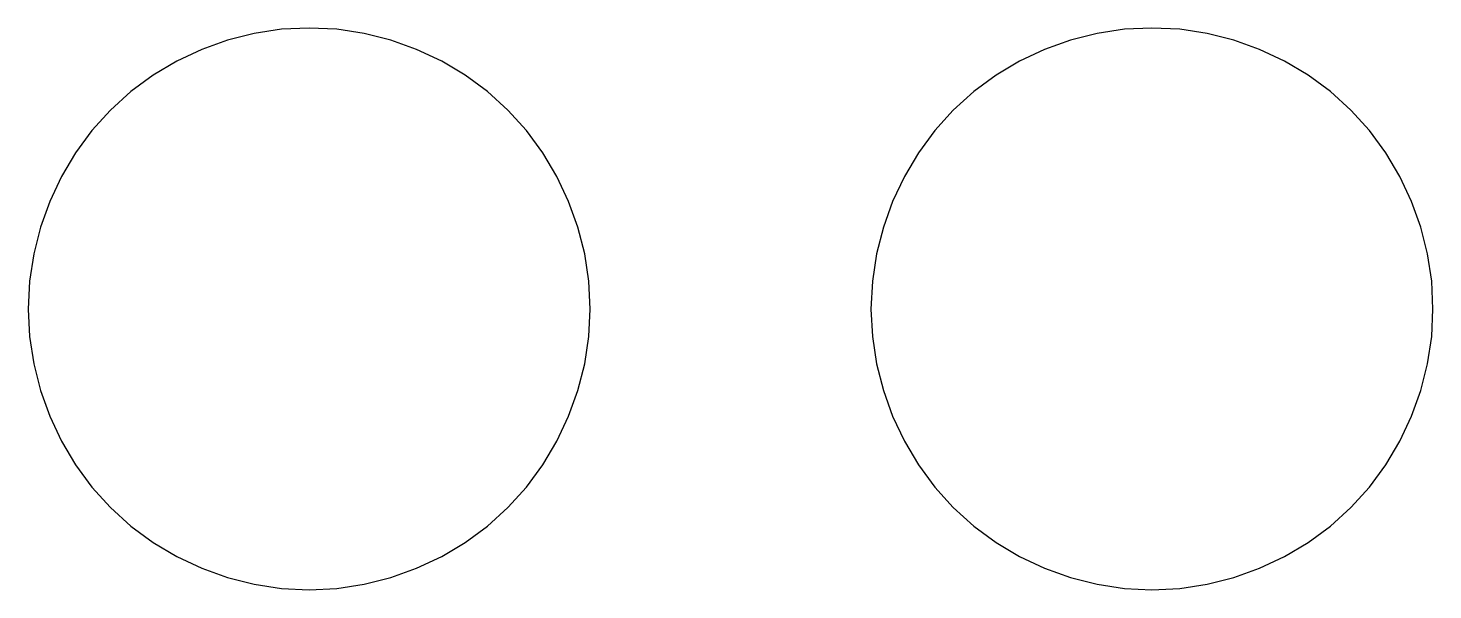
# Model space of a CAD drawing. Header units: metres. Extents: x -61 to 817, y 39 to 684.
# Drawn here: x 313.61 to 318.61, y 584.09 to 586.09 of the extents above; entities that cross this region are included whole.
import ezdxf

# ---------------------------------------------------------------- set-up
doc = ezdxf.new("R2010")
doc.units = ezdxf.units.M

msp = doc.modelspace()

# ---------------------------------------------------------------- linework, layer by layer
for p, q in [((314.412, 586.068), (314.317, 586.044)), ((314.509, 586.083), (314.412, 586.068)), ((314.607, 586.087), (314.509, 586.083)), ((314.706, 586.083), (314.607, 586.087)), ((314.803, 586.068), (314.706, 586.083)), ((314.898, 586.044), (314.803, 586.068)), ((317.412, 586.068), (317.317, 586.044)), ((317.509, 586.083), (317.412, 586.068)), ((317.607, 586.087), (317.509, 586.083)), ((317.706, 586.083), (317.607, 586.087)), ((317.803, 586.068), (317.706, 586.083)), ((317.898, 586.044), (317.803, 586.068)), ((314.225, 586.011), (314.136, 585.969)), ((314.317, 586.044), (314.225, 586.011)), ((314.99, 586.011), (314.898, 586.044)), ((315.079, 585.969), (314.99, 586.011)), ((317.225, 586.011), (317.136, 585.969)), ((317.317, 586.044), (317.225, 586.011)), ((317.99, 586.011), (317.898, 586.044)), ((318.079, 585.969), (317.99, 586.011)), ((314.136, 585.969), (314.052, 585.919)), ((315.163, 585.919), (315.079, 585.969)), ((317.136, 585.969), (317.052, 585.919)), ((318.163, 585.919), (318.079, 585.969)), ((314.052, 585.919), (313.973, 585.861)), ((315.242, 585.861), (315.163, 585.919)), ((317.052, 585.919), (316.973, 585.861)), ((318.242, 585.861), (318.163, 585.919)), ((313.973, 585.861), (313.9, 585.795)), ((315.315, 585.795), (315.242, 585.861)), ((316.973, 585.861), (316.9, 585.795)), ((318.315, 585.795), (318.242, 585.861)), ((313.9, 585.795), (313.834, 585.722)), ((315.381, 585.722), (315.315, 585.795)), ((316.9, 585.795), (316.834, 585.722)), ((318.381, 585.722), (318.315, 585.795)), ((313.834, 585.722), (313.776, 585.643)), ((315.439, 585.643), (315.381, 585.722)), ((316.834, 585.722), (316.776, 585.643)), ((318.439, 585.643), (318.381, 585.722)), ((313.776, 585.643), (313.726, 585.559)), ((315.489, 585.559), (315.439, 585.643)), ((316.776, 585.643), (316.726, 585.559)), ((318.489, 585.559), (318.439, 585.643)), ((313.726, 585.559), (313.684, 585.47)), ((315.531, 585.47), (315.489, 585.559)), ((316.726, 585.559), (316.684, 585.47)), ((318.531, 585.47), (318.489, 585.559)), ((313.684, 585.47), (313.651, 585.378)), ((315.564, 585.378), (315.531, 585.47)), ((316.684, 585.47), (316.651, 585.378)), ((318.564, 585.378), (318.531, 585.47)), ((313.651, 585.378), (313.627, 585.283)), ((315.588, 585.283), (315.564, 585.378)), ((316.651, 585.378), (316.627, 585.283)), ((318.588, 585.283), (318.564, 585.378)), ((313.627, 585.283), (313.612, 585.186)), ((315.603, 585.186), (315.588, 585.283)), ((316.627, 585.283), (316.612, 585.186)), ((318.603, 585.186), (318.588, 585.283)), ((313.612, 585.186), (313.607, 585.087)), ((315.607, 585.087), (315.603, 585.186)), ((316.612, 585.186), (316.607, 585.087)), ((318.607, 585.087), (318.603, 585.186)), ((313.607, 585.087), (313.612, 584.989)), ((315.603, 584.989), (315.607, 585.087)), ((316.607, 585.087), (316.612, 584.989)), ((318.603, 584.989), (318.607, 585.087)), ((313.612, 584.989), (313.627, 584.892)), ((315.588, 584.892), (315.603, 584.989)), ((316.612, 584.989), (316.627, 584.892)), ((318.588, 584.892), (318.603, 584.989)), ((313.627, 584.892), (313.651, 584.797)), ((315.564, 584.797), (315.588, 584.892)), ((316.627, 584.892), (316.651, 584.797)), ((318.564, 584.797), (318.588, 584.892)), ((313.651, 584.797), (313.684, 584.705)), ((315.531, 584.705), (315.564, 584.797)), ((316.651, 584.797), (316.684, 584.705)), ((318.531, 584.705), (318.564, 584.797)), ((313.684, 584.705), (313.726, 584.616)), ((315.489, 584.616), (315.531, 584.705)), ((316.684, 584.705), (316.726, 584.616)), ((318.489, 584.616), (318.531, 584.705)), ((313.726, 584.616), (313.776, 584.532)), ((315.439, 584.532), (315.489, 584.616)), ((316.726, 584.616), (316.776, 584.532)), ((318.439, 584.532), (318.489, 584.616)), ((313.776, 584.532), (313.834, 584.453)), ((315.381, 584.453), (315.439, 584.532)), ((316.776, 584.532), (316.834, 584.453)), ((318.381, 584.453), (318.439, 584.532)), ((313.834, 584.453), (313.9, 584.38)), ((315.315, 584.38), (315.381, 584.453)), ((316.834, 584.453), (316.9, 584.38)), ((318.315, 584.38), (318.381, 584.453)), ((313.9, 584.38), (313.973, 584.314)), ((315.242, 584.314), (315.315, 584.38)), ((316.9, 584.38), (316.973, 584.314)), ((318.242, 584.314), (318.315, 584.38)), ((313.973, 584.314), (314.052, 584.256)), ((315.163, 584.256), (315.242, 584.314)), ((316.973, 584.314), (317.052, 584.256)), ((318.163, 584.256), (318.242, 584.314)), ((314.052, 584.256), (314.136, 584.206)), ((315.079, 584.206), (315.163, 584.256)), ((317.052, 584.256), (317.136, 584.206)), ((318.079, 584.206), (318.163, 584.256)), ((314.136, 584.206), (314.225, 584.164)), ((314.99, 584.164), (315.079, 584.206)), ((317.136, 584.206), (317.225, 584.164)), ((317.99, 584.164), (318.079, 584.206)), ((314.225, 584.164), (314.317, 584.131)), ((314.898, 584.131), (314.99, 584.164)), ((317.225, 584.164), (317.317, 584.131)), ((317.898, 584.131), (317.99, 584.164)), ((314.317, 584.131), (314.412, 584.107)), ((314.412, 584.107), (314.509, 584.092)), ((314.706, 584.092), (314.803, 584.107)), ((314.803, 584.107), (314.898, 584.131)), ((317.317, 584.131), (317.412, 584.107)), ((317.412, 584.107), (317.509, 584.092)), ((317.706, 584.092), (317.803, 584.107)), ((317.803, 584.107), (317.898, 584.131)), ((314.509, 584.092), (314.607, 584.087)), ((314.607, 584.087), (314.706, 584.092)), ((317.509, 584.092), (317.607, 584.087)), ((317.607, 584.087), (317.706, 584.092))]:
    msp.add_line(p, q)

doc.saveas('drawing.dxf')
